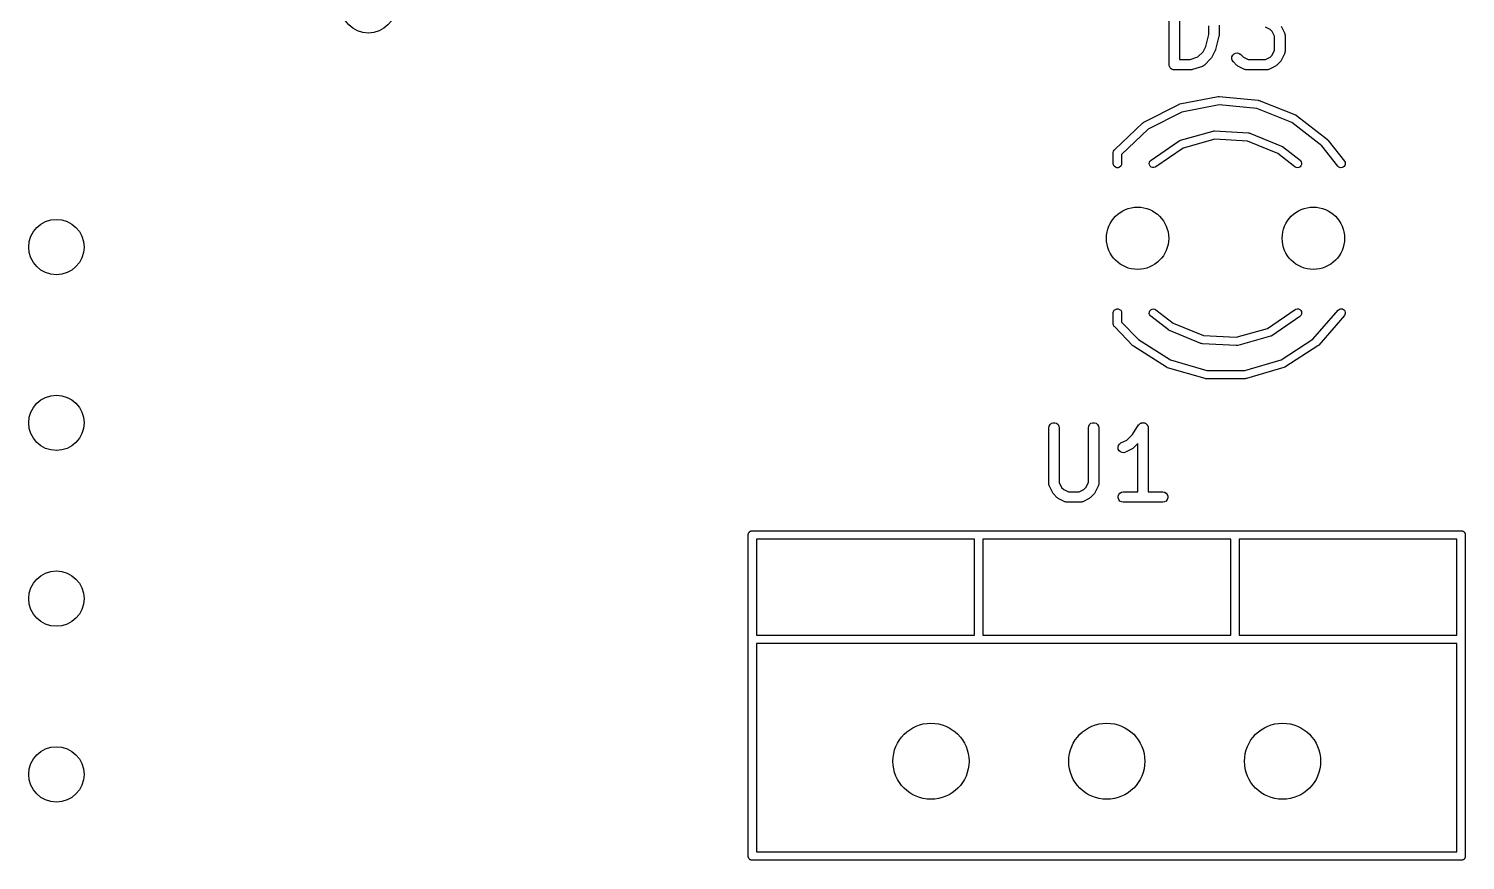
# Model space of a CAD drawing. Extents: x 138.2 to 186.5, y -95.8 to -46.7.
# Drawn here: x 165.72 to 186.47, y -78.33 to -66.31 of the extents above; entities that cross this region are included whole.
import ezdxf

# ---------------------------------------------------------------- set-up
doc = ezdxf.new("R2010")
doc.units = 0
doc.header["$MEASUREMENT"] = 0
doc.layers.add('BLACK', color=7, linetype='CONTINUOUS')

msp = doc.modelspace()

# ---------------------------------------------------------------- linework, layer by layer
at = {"layer": 'BLACK', "linetype": 'CONTINUOUS'}
for p, q in [((182.194, -66.8344), (182.194, -65.8344)), ((182.344, -65.9094), (182.344, -66.7594)), ((182.722, -66.5701), (182.765, -66.3966)), ((182.765, -66.3966), (182.765, -66.2722)), ((182.914, -66.4148), (182.913, -66.424)), ((182.915, -66.4058), (182.914, -66.4148)), ((182.915, -66.263), (182.915, -66.4058)), ((183.653, -66.3246), (183.585, -66.2903)), ((183.683, -66.355), (183.653, -66.3246)), ((183.718, -66.4235), (183.683, -66.355)), ((183.812, -66.277), (183.86, -66.3723)), ((183.86, -66.3723), (183.861, -66.3764)), ((183.861, -66.3764), (183.863, -66.3802)), ((183.863, -66.3802), (183.865, -66.3888)), ((183.865, -66.3888), (183.867, -66.3972)), ((183.867, -66.3972), (183.867, -66.4015)), ((183.867, -66.4015), (183.868, -66.4058)), ((183.868, -66.4058), (183.868, -66.6439)), ((182.683, -66.6471), (182.722, -66.5701)), ((182.862, -66.622), (182.86, -66.6298)), ((182.865, -66.6145), (182.862, -66.622)), ((182.913, -66.424), (182.865, -66.6145)), ((183.683, -66.6947), (183.718, -66.6262)), ((183.718, -66.6262), (183.718, -66.4235)), ((182.344, -66.7594), (182.495, -66.7594)), ((182.495, -66.7594), (182.609, -66.7212)), ((182.609, -66.7212), (182.683, -66.6471)), ((182.798, -66.7446), (182.703, -66.8398)), ((182.805, -66.7347), (182.798, -66.7446)), ((182.812, -66.7251), (182.805, -66.7347)), ((182.86, -66.6298), (182.812, -66.7251)), ((183.099, -66.7457), (183.101, -66.7197)), ((183.106, -66.7708), (183.099, -66.7457)), ((183.101, -66.7197), (183.112, -66.6961)), ((183.121, -66.7922), (183.106, -66.7708)), ((183.112, -66.6961), (183.131, -66.6777)), ((183.168, -66.8398), (183.121, -66.7922)), ((183.131, -66.6777), (183.154, -66.6667)), ((183.154, -66.6667), (183.18, -66.6644)), ((183.18, -66.6644), (183.205, -66.6712)), ((183.205, -66.6712), (183.227, -66.6861)), ((183.227, -66.6861), (183.266, -66.7251)), ((183.266, -66.7251), (183.334, -66.7594)), ((183.334, -66.7594), (183.585, -66.7594)), ((183.585, -66.7594), (183.653, -66.7251)), ((183.653, -66.7251), (183.683, -66.6947)), ((183.798, -66.7922), (183.751, -66.8398)), ((183.805, -66.7823), (183.798, -66.7922)), ((183.812, -66.7727), (183.805, -66.7823)), ((183.86, -66.6774), (183.812, -66.7727)), ((183.861, -66.6733), (183.86, -66.6774)), ((183.863, -66.6696), (183.861, -66.6733)), ((183.865, -66.6609), (183.863, -66.6696)), ((183.867, -66.6525), (183.865, -66.6609)), ((183.868, -66.6439), (183.867, -66.6482)), ((183.867, -66.6482), (183.867, -66.6525)), ((182.195, -66.8408), (182.194, -66.8344)), ((182.195, -66.8474), (182.195, -66.8408)), ((182.197, -66.8536), (182.195, -66.8474)), ((182.198, -66.86), (182.197, -66.8536)), ((182.202, -66.8657), (182.198, -66.86)), ((182.204, -66.8719), (182.202, -66.8657)), ((182.208, -66.8769), (182.204, -66.8719)), ((182.211, -66.8826), (182.208, -66.8769)), ((182.216, -66.8868), (182.211, -66.8826)), ((182.221, -66.8918), (182.216, -66.8868)), ((182.226, -66.8951), (182.221, -66.8918)), ((182.231, -66.8993), (182.226, -66.8951)), ((182.238, -66.9016), (182.231, -66.8993)), ((182.243, -66.9049), (182.238, -66.9016)), ((182.25, -66.906), (182.243, -66.9049)), ((182.256, -66.9082), (182.25, -66.906)), ((182.262, -66.9082), (182.256, -66.9082)), ((182.269, -66.9094), (182.262, -66.9082)), ((182.507, -66.9094), (182.269, -66.9094)), ((182.519, -66.9073), (182.507, -66.9094)), ((182.531, -66.9055), (182.519, -66.9073)), ((182.674, -66.8579), (182.531, -66.9055)), ((182.677, -66.8559), (182.674, -66.8579)), ((182.682, -66.8547), (182.677, -66.8559)), ((182.689, -66.8497), (182.682, -66.8547)), ((182.696, -66.8455), (182.689, -66.8497)), ((182.699, -66.8423), (182.696, -66.8455)), ((182.703, -66.8398), (182.699, -66.8423)), ((183.178, -66.8467), (183.168, -66.8398)), ((183.188, -66.8538), (183.178, -66.8467)), ((183.283, -66.9015), (183.188, -66.8538)), ((183.287, -66.9027), (183.283, -66.9015)), ((183.291, -66.9049), (183.287, -66.9027)), ((183.3, -66.9064), (183.291, -66.9049)), ((183.308, -66.9089), (183.3, -66.9064)), ((183.312, -66.9086), (183.308, -66.9089)), ((183.317, -66.9094), (183.312, -66.9086)), ((183.602, -66.9094), (183.317, -66.9094)), ((183.606, -66.9086), (183.602, -66.9094)), ((183.611, -66.9089), (183.606, -66.9086)), ((183.619, -66.9064), (183.611, -66.9089)), ((183.628, -66.9049), (183.619, -66.9064)), ((183.632, -66.9027), (183.628, -66.9049)), ((183.636, -66.9015), (183.632, -66.9027)), ((183.731, -66.8538), (183.636, -66.9015)), ((183.741, -66.8467), (183.731, -66.8538)), ((183.751, -66.8398), (183.741, -66.8467)), ((181.829, -67.6649), (182.331, -67.4073)), ((182.331, -67.4073), (182.332, -67.4069)), ((182.332, -67.4069), (182.339, -67.4044)), ((182.339, -67.4044), (182.347, -67.4017)), ((182.347, -67.4017), (182.901, -67.2953)), ((182.915, -67.4148), (182.378, -67.518)), ((182.901, -67.2953), (182.902, -67.2952)), ((182.902, -67.2952), (182.91, -67.2949)), ((182.91, -67.2949), (182.918, -67.2945)), ((183.46, -67.4665), (182.915, -67.4148)), ((182.918, -67.2945), (183.48, -67.3479)), ((183.48, -67.3479), (183.481, -67.348)), ((183.481, -67.348), (183.489, -67.35)), ((183.489, -67.35), (183.496, -67.3519)), ((183.496, -67.3519), (184.021, -67.5608)), ((182.378, -67.518), (181.892, -67.7678)), ((183.968, -67.6691), (183.46, -67.4665)), ((184.021, -67.5608), (184.021, -67.5611)), ((184.021, -67.5611), (184.028, -67.5652)), ((184.028, -67.5652), (184.035, -67.5693)), ((184.035, -67.5693), (184.48, -67.9168)), ((181.411, -68.0575), (181.815, -67.6748)), ((181.892, -67.7678), (181.507, -68.1323)), ((181.815, -67.6748), (181.816, -67.6743)), ((181.816, -67.6743), (181.822, -67.6696)), ((181.822, -67.6696), (181.829, -67.6649)), ((182.356, -67.9253), (182.83, -67.7928)), ((182.83, -67.7928), (182.84, -67.7909)), ((182.84, -67.7909), (182.845, -67.7912)), ((182.845, -67.7912), (182.85, -67.7907)), ((182.85, -67.7907), (183.342, -67.8191)), ((183.342, -67.8191), (183.352, -67.8206)), ((183.352, -67.8206), (183.356, -67.8224)), ((183.356, -67.8224), (183.361, -67.8235)), ((183.361, -67.8235), (183.817, -68.0096)), ((184.4, -68.007), (183.968, -67.6691)), ((181.39, -68.0852), (181.4, -68.0668)), ((181.4, -68.0668), (181.411, -68.0575)), ((181.932, -68.2125), (182.338, -67.9336)), ((182.398, -68.0381), (182, -68.3114)), ((182.338, -67.9336), (182.347, -67.9285)), ((182.347, -67.9285), (182.352, -67.9273)), ((182.352, -67.9273), (182.356, -67.9253)), ((182.853, -67.9111), (182.398, -68.0381)), ((183.325, -67.9383), (182.853, -67.9111)), ((183.764, -68.1176), (183.325, -67.9383)), ((183.817, -68.0096), (183.826, -68.0143)), ((183.826, -68.0143), (183.828, -68.0163)), ((183.828, -68.0163), (183.831, -68.0178)), ((183.831, -68.0178), (184.085, -68.2148)), ((184.632, -68.3006), (184.4, -68.007)), ((184.48, -67.9168), (184.48, -67.9173)), ((184.48, -67.9173), (184.485, -67.9222)), ((184.485, -67.9222), (184.49, -67.9269)), ((184.49, -67.9269), (184.726, -68.2262)), ((181.387, -68.1008), (181.39, -68.0852)), ((181.387, -68.2672), (181.387, -68.1008)), ((181.39, -68.2828), (181.387, -68.2672)), ((181.4, -68.3012), (181.39, -68.2828)), ((181.504, -68.2828), (181.494, -68.3012)), ((181.507, -68.2672), (181.504, -68.2828)), ((181.507, -68.1323), (181.507, -68.2672)), ((181.906, -68.2633), (181.909, -68.2438)), ((181.91, -68.2826), (181.906, -68.2633)), ((181.909, -68.2438), (181.918, -68.2262)), ((181.919, -68.2998), (181.91, -68.2826)), ((181.918, -68.2262), (181.932, -68.2125)), ((184.011, -68.3096), (183.764, -68.1176)), ((184.085, -68.2148), (184.093, -68.2218)), ((184.093, -68.2218), (184.103, -68.2383)), ((184.106, -68.2771), (184.098, -68.2951)), ((184.103, -68.2383), (184.108, -68.2575)), ((184.108, -68.2575), (184.106, -68.2771)), ((184.726, -68.2262), (184.727, -68.2268)), ((184.727, -68.2268), (184.735, -68.2416)), ((184.738, -68.2751), (184.733, -68.2912)), ((184.735, -68.2416), (184.739, -68.2581)), ((184.739, -68.2581), (184.738, -68.2751)), ((181.417, -68.3148), (181.4, -68.3012)), ((181.436, -68.322), (181.417, -68.3148)), ((181.458, -68.322), (181.436, -68.322)), ((181.477, -68.3148), (181.458, -68.322)), ((181.494, -68.3012), (181.477, -68.3148)), ((181.934, -68.3128), (181.919, -68.2998)), ((181.952, -68.3204), (181.934, -68.3128)), ((181.972, -68.3217), (181.952, -68.3204)), ((181.991, -68.3166), (181.972, -68.3217)), ((182, -68.3114), (181.991, -68.3166)), ((184.029, -68.3189), (184.011, -68.3096)), ((184.048, -68.3222), (184.029, -68.3189)), ((184.068, -68.3189), (184.048, -68.3222)), ((184.085, -68.3096), (184.068, -68.3189)), ((184.098, -68.2951), (184.085, -68.3096)), ((184.645, -68.3123), (184.632, -68.3006)), ((184.66, -68.3201), (184.645, -68.3123)), ((184.676, -68.3233), (184.66, -68.3201)), ((184.693, -68.3217), (184.676, -68.3233)), ((184.709, -68.3154), (184.693, -68.3217)), ((184.723, -68.305), (184.709, -68.3154)), ((184.733, -68.2912), (184.723, -68.305)), ((181.417, -70.3692), (181.436, -70.362)), ((181.436, -70.362), (181.458, -70.362)), ((181.458, -70.362), (181.477, -70.3692)), ((181.947, -70.3652), (181.966, -70.362)), ((181.966, -70.362), (181.985, -70.3652)), ((184.023, -70.3673), (184.042, -70.3621)), ((184.042, -70.3621), (184.062, -70.3634)), ((184.663, -70.3629), (184.68, -70.3606)), ((184.68, -70.3606), (184.697, -70.3632)), ((181.387, -70.4168), (181.39, -70.4012)), ((181.387, -70.5832), (181.387, -70.4168)), ((181.39, -70.4012), (181.4, -70.3828)), ((181.4, -70.3828), (181.417, -70.3692)), ((181.477, -70.3692), (181.494, -70.3828)), ((181.494, -70.3828), (181.504, -70.4012)), ((181.504, -70.4012), (181.507, -70.4168)), ((181.507, -70.4168), (181.507, -70.5533)), ((181.507, -70.5533), (181.75, -70.8057)), ((181.906, -70.4267), (181.908, -70.4071)), ((181.911, -70.4458), (181.906, -70.4267)), ((181.908, -70.4071), (181.916, -70.3891)), ((181.922, -70.4624), (181.911, -70.4458)), ((181.916, -70.3891), (181.929, -70.3746)), ((181.929, -70.4694), (181.922, -70.4624)), ((181.929, -70.3746), (181.947, -70.3652)), ((182.183, -70.6664), (181.929, -70.4694)), ((181.985, -70.3652), (182.003, -70.3746)), ((182.003, -70.3746), (182.25, -70.5665)), ((182.25, -70.5665), (182.689, -70.7457)), ((183.616, -70.6458), (184.014, -70.3724)), ((184.082, -70.4713), (183.676, -70.7503)), ((184.014, -70.3724), (184.023, -70.3673)), ((184.062, -70.3634), (184.08, -70.371)), ((184.08, -70.371), (184.095, -70.3841)), ((184.096, -70.4576), (184.082, -70.4713)), ((184.095, -70.3841), (184.104, -70.4012)), ((184.105, -70.4401), (184.096, -70.4576)), ((184.104, -70.4012), (184.108, -70.4206)), ((184.108, -70.4206), (184.105, -70.4401)), ((184.27, -70.8008), (184.634, -70.3813)), ((184.725, -70.4599), (184.355, -70.886)), ((184.634, -70.3813), (184.635, -70.3807)), ((184.635, -70.3807), (184.648, -70.3697)), ((184.648, -70.3697), (184.663, -70.3629)), ((184.697, -70.3632), (184.712, -70.3704)), ((184.712, -70.3704), (184.725, -70.3816)), ((184.725, -70.3816), (184.734, -70.396)), ((184.734, -70.4457), (184.725, -70.4599)), ((184.734, -70.396), (184.739, -70.4123)), ((184.739, -70.4293), (184.734, -70.4457)), ((184.739, -70.4123), (184.739, -70.4293)), ((181.39, -70.5988), (181.387, -70.5832)), ((181.4, -70.6172), (181.39, -70.5988)), ((181.408, -70.6239), (181.4, -70.6172)), ((181.668, -70.8941), (181.408, -70.6239)), ((182.186, -70.6678), (182.183, -70.6664)), ((182.188, -70.6698), (182.186, -70.6678)), ((182.197, -70.6745), (182.188, -70.6698)), ((182.653, -70.8606), (182.197, -70.6745)), ((182.689, -70.7457), (183.161, -70.7729)), ((183.161, -70.7729), (183.616, -70.6458)), ((183.658, -70.7586), (183.184, -70.8911)), ((183.663, -70.7566), (183.658, -70.7586)), ((183.667, -70.7554), (183.663, -70.7566)), ((183.676, -70.7503), (183.667, -70.7554)), ((181.673, -70.8982), (181.668, -70.8941)), ((181.679, -70.9027), (181.673, -70.8982)), ((181.679, -70.9031), (181.679, -70.9027)), ((182.155, -71.206), (181.679, -70.9031)), ((181.75, -70.8057), (182.212, -71.1002)), ((182.658, -70.8616), (182.653, -70.8606)), ((182.662, -70.8635), (182.658, -70.8616)), ((182.673, -70.8649), (182.662, -70.8635)), ((183.164, -70.8933), (182.673, -70.8649)), ((183.169, -70.8927), (183.164, -70.8933)), ((183.174, -70.8931), (183.169, -70.8927)), ((183.184, -70.8911), (183.174, -70.8931)), ((183.81, -71.0966), (184.27, -70.8008)), ((184.342, -70.8971), (183.867, -71.2022)), ((184.348, -70.8918), (184.342, -70.8971)), ((184.354, -70.8865), (184.348, -70.8918)), ((184.355, -70.886), (184.354, -70.8865)), ((182.212, -71.1002), (182.738, -71.2525)), ((183.285, -71.2513), (183.81, -71.0966)), ((182.163, -71.2094), (182.155, -71.206)), ((182.17, -71.2128), (182.163, -71.2094)), ((182.171, -71.213), (182.17, -71.2128)), ((182.713, -71.3702), (182.171, -71.213)), ((182.721, -71.3713), (182.713, -71.3702)), ((182.729, -71.3725), (182.721, -71.3713)), ((183.294, -71.3713), (182.729, -71.3725)), ((182.729, -71.3725), (182.729, -71.3725)), ((182.738, -71.2525), (183.285, -71.2513)), ((183.302, -71.3701), (183.294, -71.3713)), ((183.31, -71.369), (183.302, -71.3701)), ((183.311, -71.3688), (183.31, -71.369)), ((183.852, -71.2092), (183.311, -71.3688)), ((183.859, -71.2059), (183.852, -71.2092)), ((183.867, -71.2025), (183.859, -71.2059)), ((183.867, -71.2022), (183.867, -71.2025)), ((180.473, -72.0327), (180.493, -72.0159)), ((180.493, -72.0159), (180.517, -72.007)), ((180.517, -72.007), (180.543, -72.007)), ((180.543, -72.007), (180.568, -72.0159)), ((180.568, -72.0159), (180.588, -72.0327)), ((181.044, -72.0327), (181.064, -72.0159)), ((181.064, -72.0159), (181.088, -72.007)), ((181.088, -72.007), (181.115, -72.007)), ((181.115, -72.007), (181.139, -72.0159)), ((181.139, -72.0159), (181.159, -72.0327)), ((181.765, -72.0269), (181.771, -72.0204)), ((181.771, -72.0204), (181.775, -72.0186)), ((181.775, -72.0186), (181.778, -72.0159)), ((181.778, -72.0159), (181.787, -72.0129)), ((181.787, -72.0129), (181.795, -72.0089)), ((181.795, -72.0089), (181.799, -72.0084)), ((181.799, -72.0084), (181.803, -72.007)), ((181.803, -72.007), (181.812, -72.007)), ((181.812, -72.007), (181.821, -72.006)), ((181.821, -72.006), (181.825, -72.007)), ((181.825, -72.007), (181.829, -72.007)), ((181.829, -72.007), (181.837, -72.0101)), ((181.837, -72.0101), (181.846, -72.0122)), ((181.846, -72.0122), (181.849, -72.0145)), ((181.849, -72.0145), (181.853, -72.0159)), ((181.853, -72.0159), (181.86, -72.0217)), ((181.86, -72.0217), (181.868, -72.0266)), ((180.455, -72.0809), (180.46, -72.0552)), ((180.455, -72.8904), (180.455, -72.0809)), ((180.46, -72.0552), (180.473, -72.0327)), ((180.588, -72.0327), (180.601, -72.0552)), ((180.601, -72.0552), (180.605, -72.0809)), ((180.605, -72.0809), (180.605, -72.8727)), ((181.027, -72.0809), (181.031, -72.0552)), ((181.027, -72.8727), (181.027, -72.0809)), ((181.031, -72.0552), (181.044, -72.0327)), ((181.159, -72.0327), (181.172, -72.0552)), ((181.172, -72.0552), (181.177, -72.0809)), ((181.177, -72.0809), (181.177, -72.8904)), ((181.581, -72.2573), (181.662, -72.176)), ((181.662, -72.176), (181.753, -72.0393)), ((181.753, -72.0393), (181.756, -72.0363)), ((181.756, -72.0363), (181.758, -72.0327)), ((181.758, -72.0327), (181.765, -72.0269)), ((181.868, -72.0266), (181.87, -72.03)), ((181.87, -72.03), (181.873, -72.0327)), ((181.873, -72.0327), (181.878, -72.0404)), ((181.878, -72.0404), (181.883, -72.0476)), ((181.883, -72.0476), (181.884, -72.0516)), ((181.884, -72.0516), (181.886, -72.0552)), ((181.886, -72.0552), (181.888, -72.064)), ((181.888, -72.064), (181.89, -72.0726)), ((181.89, -72.0726), (181.89, -72.0768)), ((181.89, -72.0768), (181.891, -72.0809)), ((181.891, -72.0809), (181.891, -73.0059)), ((181.455, -72.3621), (181.461, -72.3368)), ((181.458, -72.388), (181.455, -72.3621)), ((181.47, -72.4113), (181.458, -72.388)), ((181.461, -72.3368), (181.476, -72.315)), ((181.489, -72.4292), (181.47, -72.4113)), ((181.476, -72.315), (181.497, -72.2995)), ((181.513, -72.4395), (181.489, -72.4292)), ((181.497, -72.2995), (181.581, -72.2573)), ((181.564, -72.4337), (181.539, -72.4411)), ((181.659, -72.3861), (181.564, -72.4337)), ((181.669, -72.3789), (181.659, -72.3861)), ((181.678, -72.372), (181.669, -72.3789)), ((181.741, -72.3096), (181.678, -72.372)), ((181.741, -73.0059), (181.741, -72.3096)), ((181.539, -72.4411), (181.513, -72.4395)), ((180.456, -72.8947), (180.455, -72.8904)), ((180.456, -72.899), (180.456, -72.8947)), ((180.458, -72.9074), (180.456, -72.899)), ((180.46, -72.9161), (180.458, -72.9074)), ((180.462, -72.9198), (180.46, -72.9161)), ((180.463, -72.9239), (180.462, -72.9198)), ((180.511, -73.0192), (180.463, -72.9239)), ((180.518, -73.0288), (180.511, -73.0192)), ((180.525, -73.0387), (180.518, -73.0288)), ((180.572, -73.0863), (180.525, -73.0387)), ((180.605, -72.8727), (180.639, -72.9412)), ((180.639, -72.9412), (180.67, -72.9716)), ((180.67, -72.9716), (180.738, -73.0059)), ((180.738, -73.0059), (180.893, -73.0059)), ((180.893, -73.0059), (180.962, -72.9716)), ((180.962, -72.9716), (180.992, -72.9412)), ((180.992, -72.9412), (181.027, -72.8727)), ((181.107, -73.0387), (181.059, -73.0863)), ((181.114, -73.0288), (181.107, -73.0387)), ((181.121, -73.0192), (181.114, -73.0288)), ((181.169, -72.9239), (181.121, -73.0192)), ((181.17, -72.9198), (181.169, -72.9239)), ((181.172, -72.9161), (181.17, -72.9198)), ((181.174, -72.9074), (181.172, -72.9161)), ((181.176, -72.899), (181.174, -72.9074)), ((181.177, -72.8904), (181.176, -72.8947)), ((181.176, -72.8947), (181.176, -72.899)), ((181.456, -73.0679), (181.465, -73.0434)), ((181.465, -73.0434), (181.482, -73.0234)), ((181.482, -73.0234), (181.504, -73.0104)), ((181.504, -73.0104), (181.53, -73.0059)), ((181.53, -73.0059), (181.741, -73.0059)), ((181.891, -73.0059), (182.102, -73.0059)), ((182.102, -73.0059), (182.127, -73.0104)), ((182.127, -73.0104), (182.15, -73.0234)), ((182.15, -73.0234), (182.166, -73.0434)), ((182.166, -73.0434), (182.175, -73.0679)), ((180.582, -73.0932), (180.572, -73.0863)), ((180.592, -73.1003), (180.582, -73.0932)), ((180.687, -73.148), (180.592, -73.1003)), ((180.691, -73.1492), (180.687, -73.148)), ((180.695, -73.1514), (180.691, -73.1492)), ((180.704, -73.1529), (180.695, -73.1514)), ((180.712, -73.1554), (180.704, -73.1529)), ((180.716, -73.1551), (180.712, -73.1554)), ((180.721, -73.1559), (180.716, -73.1551)), ((180.911, -73.1559), (180.721, -73.1559)), ((180.915, -73.1551), (180.911, -73.1559)), ((180.92, -73.1554), (180.915, -73.1551)), ((180.928, -73.1529), (180.92, -73.1554)), ((180.937, -73.1514), (180.928, -73.1529)), ((180.94, -73.1492), (180.937, -73.1514)), ((180.945, -73.148), (180.94, -73.1492)), ((181.04, -73.1003), (180.945, -73.148)), ((181.049, -73.0932), (181.04, -73.1003)), ((181.059, -73.0863), (181.049, -73.0932)), ((181.456, -73.0939), (181.456, -73.0679)), ((181.465, -73.1184), (181.456, -73.0939)), ((181.482, -73.1383), (181.465, -73.1184)), ((181.504, -73.1514), (181.482, -73.1383)), ((181.53, -73.1559), (181.504, -73.1514)), ((182.102, -73.1559), (181.53, -73.1559)), ((182.127, -73.1514), (182.102, -73.1559)), ((182.15, -73.1383), (182.127, -73.1514)), ((182.166, -73.1184), (182.15, -73.1383)), ((182.175, -73.0939), (182.166, -73.1184)), ((182.175, -73.0679), (182.175, -73.0939)), ((176.112, -73.6179), (176.114, -73.6129)), ((176.112, -73.6232), (176.112, -73.6179)), ((176.112, -73.6233), (176.112, -73.6232)), ((176.112, -78.2589), (176.112, -73.6233)), ((176.114, -73.6129), (176.115, -73.6077)), ((176.115, -73.6077), (176.117, -73.603)), ((176.117, -73.603), (176.119, -73.598)), ((176.119, -73.598), (176.123, -73.594)), ((176.123, -73.594), (176.125, -73.5893)), ((176.125, -73.5893), (176.129, -73.5859)), ((176.129, -73.5859), (176.133, -73.5818)), ((176.133, -73.5818), (176.137, -73.5792)), ((176.137, -73.5792), (176.142, -73.5757)), ((176.142, -73.5757), (176.147, -73.5739)), ((176.147, -73.5739), (176.151, -73.5712)), ((176.151, -73.5712), (176.156, -73.5703)), ((176.156, -73.5703), (176.161, -73.5685)), ((176.161, -73.5685), (176.167, -73.5685)), ((176.167, -73.5685), (176.167, -73.5685)), ((176.167, -73.5685), (186.417, -73.5685)), ((186.417, -73.5685), (186.423, -73.5685)), ((186.417, -73.5685), (186.417, -73.5685)), ((186.423, -73.5685), (186.428, -73.5703)), ((186.428, -73.5703), (186.433, -73.5712)), ((186.433, -73.5712), (186.437, -73.5739)), ((186.437, -73.5739), (186.442, -73.5757)), ((186.442, -73.5757), (186.447, -73.5792)), ((186.447, -73.5792), (186.451, -73.5818)), ((186.451, -73.5818), (186.455, -73.5859)), ((186.455, -73.5859), (186.459, -73.5893)), ((186.459, -73.5893), (186.461, -73.594)), ((186.461, -73.594), (186.465, -73.598)), ((186.465, -73.598), (186.467, -73.603)), ((186.467, -73.603), (186.469, -73.6077)), ((186.469, -73.6077), (186.47, -73.6129)), ((186.47, -73.6129), (186.472, -73.6179)), ((186.472, -73.6179), (186.472, -73.6232)), ((186.472, -73.6232), (186.472, -73.6233)), ((186.472, -73.6233), (186.472, -78.2747)), ((176.232, -73.6885), (176.232, -75.0785)), ((179.382, -73.6885), (176.232, -73.6885)), ((179.382, -75.0785), (179.382, -73.6885)), ((179.502, -73.6885), (179.502, -75.0785)), ((183.083, -73.6885), (179.502, -73.6885)), ((183.083, -75.0785), (183.083, -73.6885)), ((183.203, -73.6885), (183.203, -75.0785)), ((186.352, -73.6885), (183.203, -73.6885)), ((186.352, -75.0785), (186.352, -73.6885)), ((176.232, -75.0785), (179.382, -75.0785)), ((179.502, -75.0785), (183.083, -75.0785)), ((183.203, -75.0785), (186.352, -75.0785)), ((176.232, -75.1985), (176.232, -78.2095)), ((186.352, -75.1985), (176.232, -75.1985)), ((186.352, -78.2095), (186.352, -75.1985)), ((176.232, -78.2095), (186.352, -78.2095)), ((176.112, -78.2801), (176.112, -78.2589)), ((176.114, -78.2851), (176.112, -78.2801)), ((176.115, -78.2903), (176.114, -78.2851)), ((176.117, -78.295), (176.115, -78.2903)), ((176.119, -78.3), (176.117, -78.295)), ((176.123, -78.304), (176.119, -78.3)), ((176.125, -78.3087), (176.123, -78.304)), ((176.129, -78.3121), (176.125, -78.3087)), ((176.133, -78.3162), (176.129, -78.3121)), ((176.137, -78.3188), (176.133, -78.3162)), ((176.142, -78.3223), (176.137, -78.3188)), ((176.147, -78.3241), (176.142, -78.3223)), ((176.151, -78.3268), (176.147, -78.3241)), ((176.156, -78.3277), (176.151, -78.3268)), ((176.161, -78.3295), (176.156, -78.3277)), ((176.167, -78.3295), (176.161, -78.3295)), ((186.417, -78.3295), (176.167, -78.3295)), ((176.167, -78.3295), (176.167, -78.3295)), ((186.423, -78.3295), (186.417, -78.3295)), ((186.417, -78.3295), (186.417, -78.3295)), ((186.428, -78.3277), (186.423, -78.3295)), ((186.433, -78.3268), (186.428, -78.3277)), ((186.437, -78.3241), (186.433, -78.3268)), ((186.442, -78.3223), (186.437, -78.3241)), ((186.447, -78.3188), (186.442, -78.3223)), ((186.451, -78.3162), (186.447, -78.3188)), ((186.455, -78.3121), (186.451, -78.3162)), ((186.459, -78.3087), (186.455, -78.3121)), ((186.461, -78.304), (186.459, -78.3087)), ((186.465, -78.3), (186.461, -78.304)), ((186.467, -78.295), (186.465, -78.3)), ((186.469, -78.2903), (186.467, -78.295)), ((186.47, -78.2851), (186.469, -78.2903)), ((186.472, -78.2801), (186.47, -78.2851)), ((186.472, -78.2747), (186.472, -78.2748)), ((186.472, -78.2748), (186.472, -78.2801))]:
    msp.add_line(p, q, dxfattribs=at)
at = {"layer": 'BLACK'}
for centre, radius in [((170.624, -65.9765), 0.4), ((181.737, -69.342), 0.45), ((184.277, -69.342), 0.45), ((166.116, -69.469), 0.4), ((166.116, -72.009), 0.4), ((166.116, -74.549), 0.4), ((178.752, -76.8985), 0.55), ((181.292, -76.8985), 0.55), ((183.832, -76.8985), 0.55), ((166.116, -77.089), 0.4)]:
    msp.add_circle(centre, radius, dxfattribs=at)

doc.saveas('drawing.dxf')
